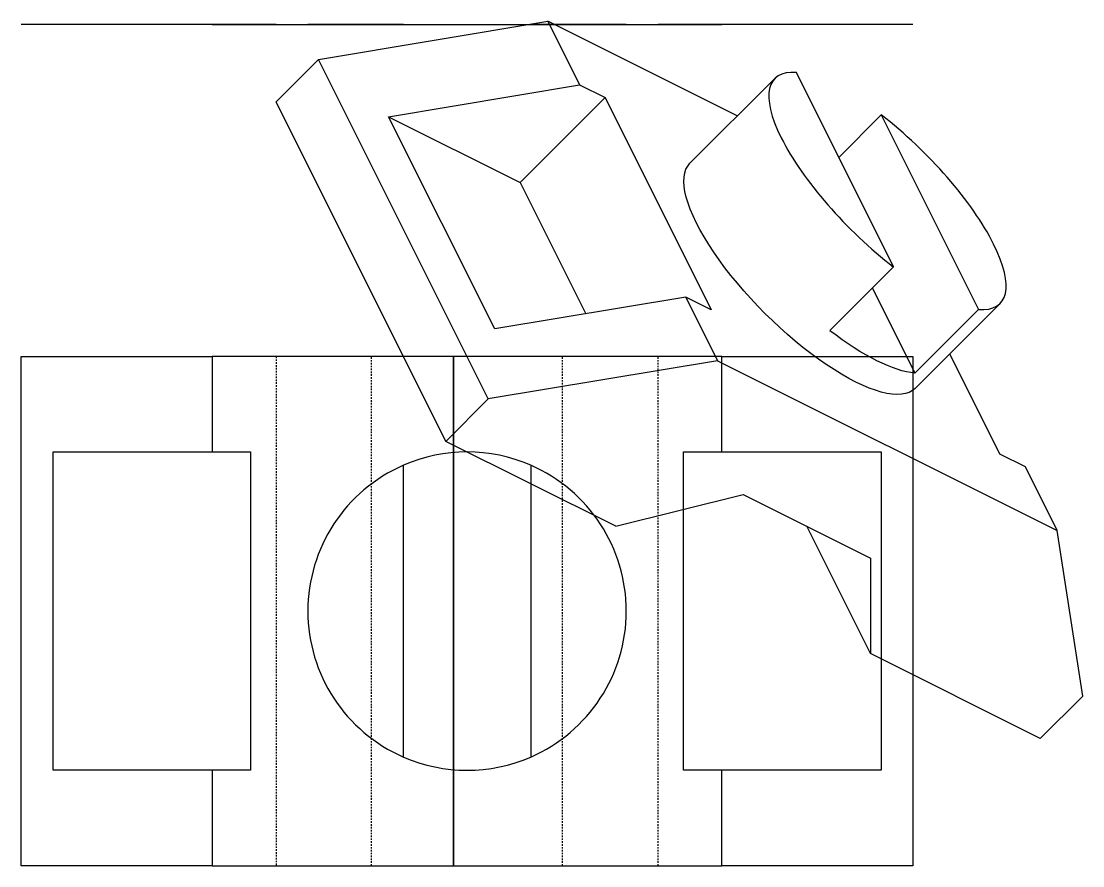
# Model space of a CAD drawing. Header units: inches. Extents: x -33.9 to 49.4, y -66.1 to 0.3.
import ezdxf

# ---------------------------------------------------------------- set-up
doc = ezdxf.new("R2010")
doc.units = ezdxf.units.IN
doc.header["$LTSCALE"] = 0.5
doc.header["$MEASUREMENT"] = 0
doc.linetypes.add('DASHED2', pattern=[0.375, 0.25, -0.125])
for name, color, linetype in [('PH-704', 7, 'DASHED2'), ('PH-708', 7, 'DASHED2'), ('PH-70C', 7, 'DASHED2'), ('PV-704', 7, 'Continuous'), ('PV-708', 7, 'Continuous'), ('PV-70C', 7, 'Continuous'), ('PV-710', 7, 'Continuous')]:
    doc.layers.add(name, color=color, linetype=linetype)

# ---------------------------------------------------------------- blocks, each defined once
blk = doc.blocks.new('*U2')
at = {"layer": 'PV-708'}
for p, q in [((-18.936, 0, 34), (-33.936, 0, 10)), ((-33.936, 0, 10), (-33.936, 0)), ((-13.936, 0), (-33.936, 0)), ((-18.936, 0, 34), (21.064, 0, 34)), ((-13.936, 0), (-6.436, 0, 15)), ((-3.936, 0, 54), (-11.436, 0, 54)), ((-11.436, 0, 34), (-11.436, 0, 54)), ((-6.436, 0, 15), (8.564, 0, 15)), ((-3.936, 0, 39), (-3.936, 0, 54)), ((-3.936, 0, 39), (6.064, 0, 39)), ((6.064, 0, 54), (6.064, 0, 39)), ((13.564, 0, 54), (6.064, 0, 54)), ((8.564, 0, 15), (16.064, 0)), ((13.564, 0, 34), (13.564, 0, 54)), ((36.064, 0), (16.064, 0)), ((36.064, 0, 10), (21.064, 0, 34)), ((36.064, 0, 10), (36.064, 0))]:
    blk.add_line(p, q, dxfattribs=at)
blk = doc.blocks.new('*U3')
at = {"layer": 'PH-708'}
for p, q in [((-15.936, 0, 14), (-31.436, 0, 14)), ((-15.936, 0, 34), (-15.936, 0, 14)), ((18.064, 0, 34), (18.064, 0, 14)), ((33.564, 0, 14), (18.064, 0, 14))]:
    blk.add_line(p, q, dxfattribs=at)
blk = doc.blocks.new('*U4')
at = {"layer": 'PV-704'}
for p, q in [((0, -26.065, 34), (0, -33.565, 34)), ((0, -26.065, 10), (0, -26.065, 34)), ((0, -66.065, 10), (0, -26.065, 10)), ((0, -26.065, 10), (0, -26.065)), ((0, -66.065), (0, -26.065)), ((0, -33.565, 14), (0, -33.565, 34)), ((0, -33.565, 34), (0, -58.565, 34)), ((0, -58.565, 14), (0, -33.565, 14)), ((0, -33.565, 39), (0, -34.609, 39)), ((0, -33.565, 34), (0, -33.565, 39)), ((0, -34.609, 54), (0, -34.609, 39)), ((0, -57.521, 54), (0, -34.609, 54)), ((0, -57.521, 39), (0, -57.521, 54)), ((0, -57.521, 39), (0, -58.565, 39)), ((0, -58.565, 34), (0, -58.565, 14)), ((0, -58.565, 34), (0, -66.065, 34)), ((0, -58.565, 34), (0, -58.565, 39)), ((0, -66.065, 34), (0, -66.065, 10)), ((0, -66.065, 10), (0, -66.065))]:
    blk.add_line(p, q, dxfattribs=at)
blk = doc.blocks.new('*U5')
at = {"layer": 'PH-704'}
for p, q in [((0, -66.065, 15), (0, -26.065, 15)), ((0, -57.521, 39), (0, -34.609, 39))]:
    blk.add_line(p, q, dxfattribs=at)
blk = doc.blocks.new('*U6')
at = {"layer": 'PV-70C'}
for p, q in [((-33.936, -26.065), (-18.936, -26.065)), ((-33.936, -66.065), (-33.936, -26.065)), ((21.064, -26.065), (-18.936, -26.065)), ((-18.936, -26.065), (-18.936, -33.565)), ((21.064, -26.065), (36.064, -26.065)), ((21.064, -33.565), (21.064, -26.065)), ((36.064, -26.065), (36.064, -66.065)), ((-31.436, -33.565), (-18.936, -33.565)), ((-31.436, -58.565), (-31.436, -33.565)), ((-18.936, -33.565), (-15.936, -33.565)), ((-15.936, -33.565), (-15.936, -58.565)), ((18.064, -58.565), (18.064, -33.565)), ((18.064, -33.565), (21.064, -33.565)), ((21.064, -33.565), (33.564, -33.565)), ((33.564, -33.565), (33.564, -58.565)), ((-3.936, -57.521), (-3.936, -34.609)), ((6.064, -34.609), (6.064, -57.521)), ((-18.936, -58.565), (-31.436, -58.565)), ((-15.936, -58.565), (-18.936, -58.565)), ((-18.936, -58.565), (-18.936, -66.065)), ((21.064, -58.565), (18.064, -58.565)), ((33.564, -58.565), (21.064, -58.565)), ((21.064, -66.065), (21.064, -58.565)), ((-18.936, -66.065), (-33.936, -66.065)), ((-18.936, -66.065), (21.064, -66.065)), ((36.064, -66.065), (21.064, -66.065))]:
    blk.add_line(p, q, dxfattribs=at)
for start, end in [(66.42182, 113.57818), (113.57818, 246.42182), (-66.42182, 66.42182), (246.42182, 293.57818)]:
    blk.add_arc((1.064, -46.065), 12.5, start, end, dxfattribs=at)
blk = doc.blocks.new('*U7')
at = {"layer": 'PH-70C'}
for p, q in [((-13.936, -26.065), (-13.936, -66.065)), ((-6.436, -66.065), (-6.436, -26.065)), ((8.564, -66.065), (8.564, -26.065)), ((16.064, -66.065), (16.064, -26.065))]:
    blk.add_line(p, q, dxfattribs=at)
blk = doc.blocks.new('*U8')
at = {"layer": 'PV-710'}
for p, q in [((-10.603, -2.731, -13.334), (7.397, 0.269, 7.666)), ((22.279, -7.172, 15.107), (7.397, 0.269, 7.666)), ((7.397, 0.269, 7.666), (9.897, -4.731, 5.166)), ((-10.603, -2.731, -13.334), (-13.936, -6.065, -20)), ((2.731, -29.398, -26.667), (-10.603, -2.731, -13.334)), ((34.55, -19.035, 15.514), (26.912, -3.76, 23.152)), ((-5.103, -7.231, -12.334), (9.897, -4.731, 5.166)), ((9.897, -4.731, 5.166), (11.897, -5.731, 6.166)), ((18.559, -10.892, 7.666), (25.225, -4.226, 21)), ((11.897, -5.731, 6.166), (5.231, -12.398, -7.167)), ((11.897, -5.731, 6.166), (20.231, -22.398, -2.167)), ((-0.603, -32.731, -33.334), (-13.936, -6.065, -20)), ((-5.103, -7.231, -12.334), (5.231, -12.398, -7.167)), ((3.231, -23.898, -20.667), (-5.103, -7.231, -12.334)), ((30.245, -10.427, 19.818), (33.579, -7.094, 26.485)), ((33.579, -7.094, 26.485), (41.216, -22.369, 18.847)), ((5.231, -12.398, -7.167), (10.385, -22.706, -12.321)), ((29.55, -24.035, 5.514), (34.55, -19.035, 15.514)), ((32.883, -20.702, 12.181), (36.216, -27.369, 8.847)), ((18.231, -21.398, -3.167), (3.231, -23.898, -20.667)), ((20.231, -22.398, -2.167), (18.231, -21.398, -3.167)), ((18.231, -21.398, -3.167), (20.731, -26.398, -5.667)), ((41.216, -22.369, 18.847), (36.216, -27.369, 8.847)), ((36.236, -28.57, 7.666), (42.903, -21.903, 21)), ((20.731, -26.398, -5.667), (2.731, -29.398, -26.667)), ((20.731, -26.398, -5.667), (47.397, -39.731, 7.666)), ((42.897, -33.731, 9.166), (38.957, -25.85, 13.107)), ((2.731, -29.398, -26.667), (-0.603, -32.731, -33.334)), ((12.731, -39.398, -26.667), (-0.603, -32.731, -33.334)), ((44.897, -34.731, 10.166), (42.897, -33.731, 9.166)), ((47.397, -39.731, 7.666), (44.897, -34.731, 10.166)), ((12.731, -39.398, -26.667), (22.731, -36.898, -14.167)), ((22.731, -36.898, -14.167), (32.731, -41.898, -9.167)), ((32.731, -49.398, -16.667), (27.731, -39.398, -11.667)), ((49.397, -52.731, -3.334), (47.397, -39.731, 7.666)), ((32.731, -41.898, -9.167), (32.731, -49.398, -16.667)), ((46.064, -56.065, -10), (32.731, -49.398, -16.667)), ((49.397, -52.731, -3.334), (46.064, -56.065, -10))]:
    blk.add_line(p, q, dxfattribs=at)
at = {"layer": 'PV-710', "extrusion": (-0.57735, -0.57735, 0.57735)}
for major_axis in [(-8.839, 8.839), (8.839, -8.839)]:
    blk.add_ellipse((34.064, -13.065, 21), major_axis=major_axis, ratio=0.57735, start_param=-0.373881, end_param=1.944678, dxfattribs=at)
at = {"layer": 'PV-710', "extrusion": (0.57735, 0.57735, -0.57735)}
for centre, start_param, end_param in [((27.397, -19.731, 7.666), 0, 3.141593), ((29.064, -18.065, 11), 0.373881, 1.196915)]:
    blk.add_ellipse(centre, major_axis=(8.839, -8.839), ratio=0.57735, start_param=start_param, end_param=end_param, dxfattribs=at)

msp = doc.modelspace()

# ---------------------------------------------------------------- block references
at = {"layer": 'PH-704'}
msp.add_blockref('*U5', (0, 0), dxfattribs=at)
at = {"layer": 'PH-708'}
msp.add_blockref('*U3', (0, 0), dxfattribs=at)
at = {"layer": 'PH-70C'}
msp.add_blockref('*U7', (0, 0), dxfattribs=at)
at = {"layer": 'PV-704'}
msp.add_blockref('*U4', (0, 0), dxfattribs=at)
at = {"layer": 'PV-708'}
msp.add_blockref('*U2', (0, 0), dxfattribs=at)
at = {"layer": 'PV-70C'}
msp.add_blockref('*U6', (0, 0), dxfattribs=at)
at = {"layer": 'PV-710'}
msp.add_blockref('*U8', (0, 0), dxfattribs=at)

doc.saveas('drawing.dxf')
